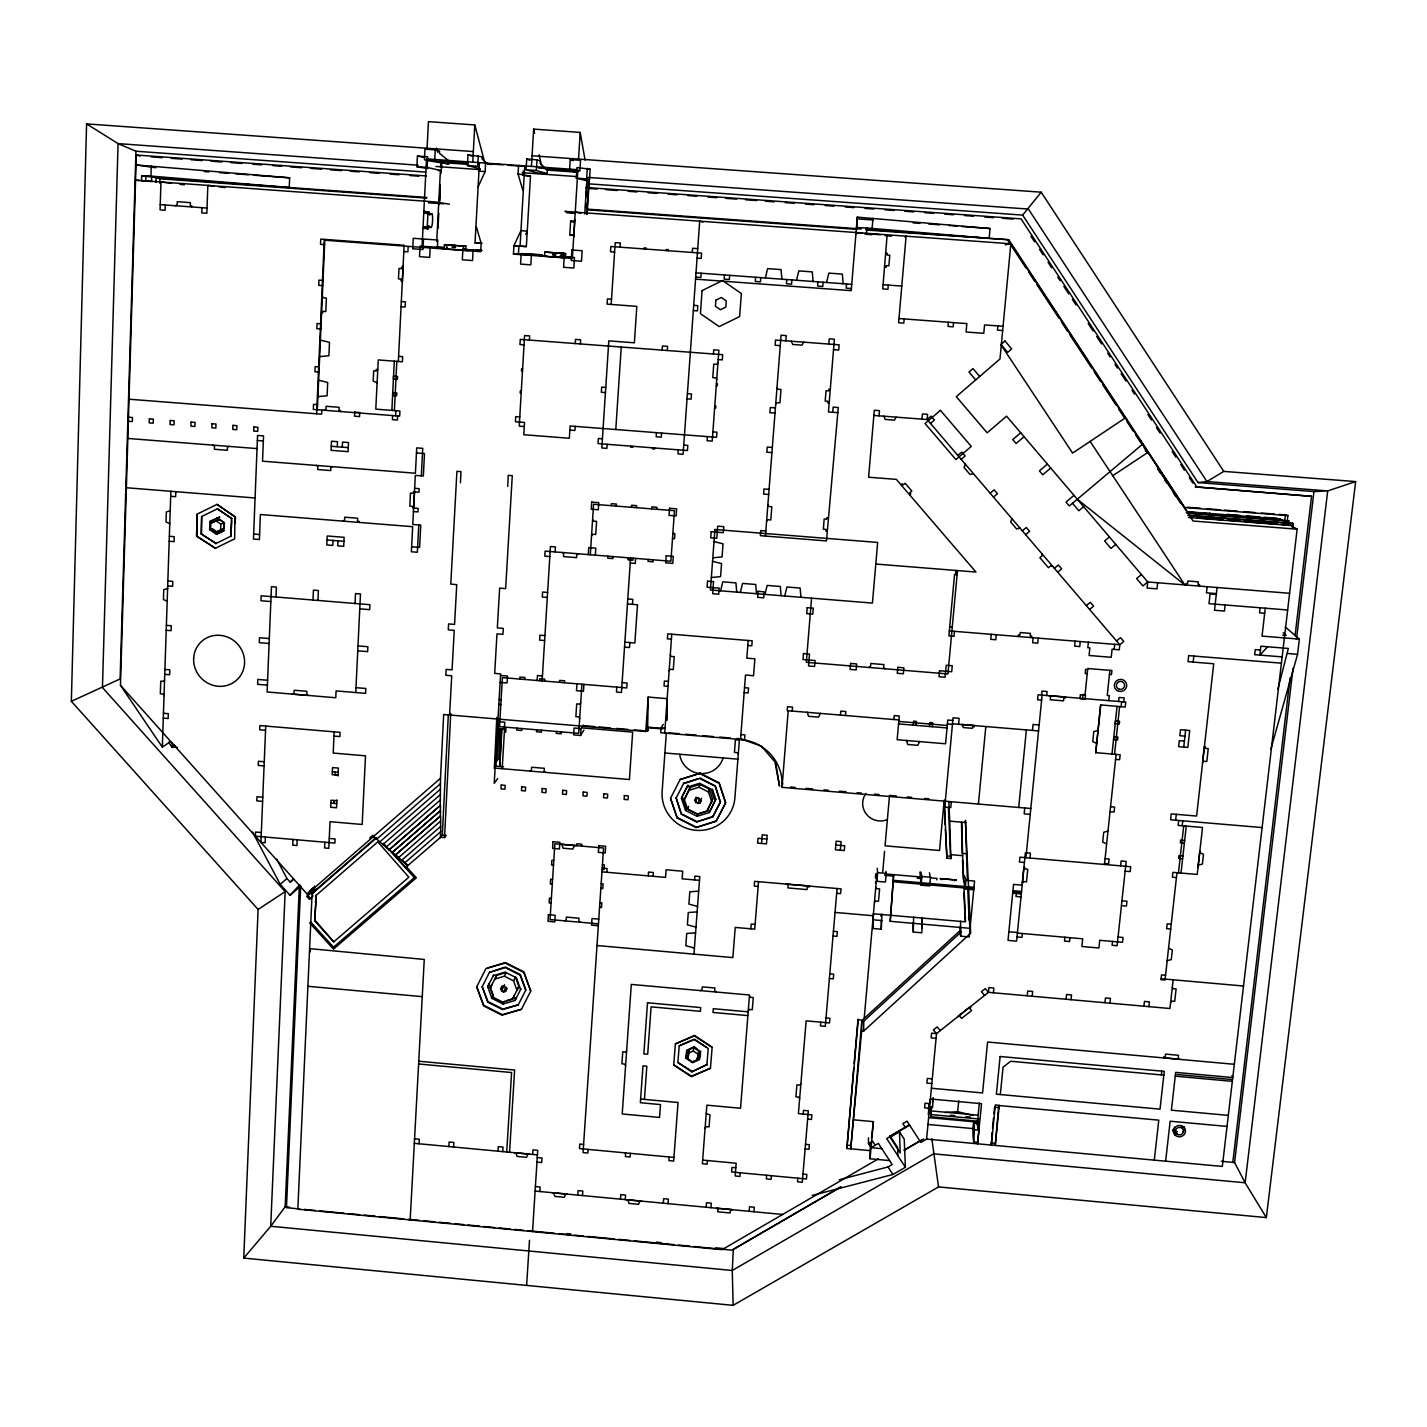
<?xml version="1.0" encoding="UTF-8"?>
<svg xmlns="http://www.w3.org/2000/svg" width="1427" height="1427" viewBox="0 0 1427 1427"><rect width="100%" height="100%" fill="white"/><g stroke="black" fill="none" stroke-linecap="round" stroke-linejoin="round"><path stroke-width="1.5" d="M881.797 1148.628L871.076 1147.647L868.472 1143.651L868.472 1137.854M863.727 1021.161L861.783 1020.983L861.694 1030.918L863.674 1031.097L863.727 1021.161L961.209 931.938M666.605 720.51L667.158 698.659L648.197 697.072L647.608 731.052L634.373 729.928M666.766 720.136L667.122 700.8M861.783 1020.983L850.742 1148.842L861.694 1030.918M889.574 1160.579L870.078 1158.778L870.06 1150.626L846.889 1148.467L853.756 1067.753M588.709 183.833L1022.642 215.102L1198.02 482.576L1206.939 481.559L1223.777 471.392L1355.65 481.577L1266.338 1217.588L938.52 1186.925L733.139 1305.348L243.749 1258.097L258.091 909.445L71.35 701.317L86.583 123.899L473.336 151.565M86.583 123.899L118.066 143.61L135.957 151.226L120.118 678.949L71.35 701.317M170.455 741.63L162.321 747.142L120.457 685.281L136.314 155.026L426.53 175.967M155.828 167.762L136.082 164.943L289.645 177.822L289.253 187.49L145.893 175.664L145.732 180.89L151.547 181.604L151.708 176.413L141.683 175.682L141.523 180.872L145.536 181.158M150.941 176.02L151.262 166.049M156.025 182.264L156.149 177.822L426.923 197.479M159.788 183.227L159.931 178.767L156.149 177.822M165.282 205.006L165.122 210.233L160.074 209.858L160.966 181.996L171.561 183.298M162.321 747.142L170.848 491.28M175.806 491.691L175.628 496.703L170.687 496.311M173.113 746.874L172.185 747.516L172.328 743.092M177.305 747.32L173.505 746.999L174.005 744.537M201.956 207.682L201.778 212.908L206.844 213.283L207.825 185.403L214.264 186.224M196.498 536.035L215.423 548.307L196.498 536.035L197.265 514.059L217.029 504.373L235.473 516.895L235.223 523.477M197.015 535.838L197.265 514.059M201.046 533.841L216.101 543.491L201.046 533.841L201.671 516.503L217.386 508.815L231.941 518.679L217.386 508.815M201.582 533.644L201.671 516.503M224.324 530.63L216.44 534.287L209.626 529.667L209.93 521.551L219.615 517.056L209.93 521.551M210.821 523.263L210.607 529.096L215.495 532.396L219.098 530.951L224.164 528.454L224.378 522.657L219.526 519.357L210.821 523.263L219.526 519.357M695.734 802.563L695.003 800.386L696.055 798.335L698.267 797.657L701.103 800.904L700.051 802.937L695.734 802.563L696.965 797.408M215.495 532.396L220.596 529.899L220.81 524.066L215.923 520.748M231.424 518.875L230.782 536.249L231.852 520.855M217.029 504.373L234.973 517.091L234.634 538.853L214.906 548.521M265.725 726.058L260.927 842.394L265.137 842.768L265.368 837.043M275.982 597.003L276.392 587.086L271.451 586.693L267.117 691.988L335.773 697.749L336.094 690.9L365.597 693.361L365.829 688.474L356.001 687.653M292.499 694.021L294.016 693.165L294.14 690.24L306.894 691.31L306.769 694.236L308.196 695.341L292.392 694.111M448.31 715.177L442.316 835.045L440.354 837.667L440.675 831.709L404.626 862.96L395.636 854.702L440.622 815.816L440.675 831.709M450.736 713.482L444.546 837.578L440.675 837.239L405.357 867.705L407.123 865.404L402.771 860.552M460.475 482.718L460.957 471.623L456.925 471.302L450.771 584.142L456.747 584.642L454.571 624.42L448.613 623.92L448.274 629.86L454.232 630.359L452.074 669.869L446.134 669.37L445.813 675.274L451.735 675.774L449.576 714.998M418.2 165.193L118.066 143.61L102.459 687.546L285.168 891.643L270.72 1226.257L243.749 1258.097M292.999 839.433L292.749 845.176L296.941 845.533L297.191 839.807M316.633 413.776L324.268 240.164L480.703 251.687L481.167 243.304L476.44 227.107M317.329 409.727L324.821 239.415M316.437 465.398L317.882 466.522L317.739 469.554L330.725 470.571L330.868 467.539L332.295 466.683M1266.338 1217.588L1245.129 1182.769L933.579 1153.854L732.265 1270.476L270.72 1226.257L285.168 1206.76L299.331 886.435M313.012 600.036L313.441 590.118L318.399 590.51L317.953 600.428M300.705 885.739L286.452 1207.706L299.741 1208.972M321.824 410.084L321.646 414.169L129.054 399.221M316.277 889.021L312.085 893.73L297.833 1209.204L722.08 1249.66L878.318 1158.849M310.265 951.863L310.016 948.652L424.265 959.443L410.173 1219.924M314.457 886.006L314.208 891.34L376.139 837.613M315.206 901.918L316.009 900.705M314.707 920.879L316.277 895.121L314.707 920.879L333.757 941.874L408.853 877.195L377.745 841.805M333.008 540.441L332.776 545.435L326.819 544.953L327.229 535.963L344.121 537.319L343.711 546.327L337.735 545.845L337.967 540.833M337.271 446.74L337.503 441.674L331.492 441.211L331.082 450.326L348.099 451.663L348.509 442.531L342.516 442.067L342.284 447.133M324.857 842.215L324.589 847.959L328.799 848.316L330.029 821.684L362.173 824.467L365.508 755.811L333.204 753.064L334.203 731.855M343.033 521.069L344.567 520.195L344.71 517.18L357.66 518.215L357.517 521.23L359.015 521.337L358.855 522.389M333.811 803.365L333.954 800.476M335.149 774.915L335.274 772.025M355.055 603.478L355.519 593.543L360.478 593.953L355.751 692.541M496.792 717.46L494.366 768.422L495.847 766.121L498.077 719.226M507.709 486.446L508.244 475.334L512.275 475.655L505.64 588.602L499.646 588.12L497.327 627.916L503.303 628.415L502.964 634.355L496.988 633.873L494.687 673.401L500.627 673.901L494.224 783.298L497.702 778.518M500.199 728.501L498.772 758.522L496.864 761.037L498.79 728.234M501.501 729.358L499.735 766.442L501.965 728.68M317.543 404.644L313.53 404.323L313.316 409.424L399.667 416.113L399.917 411.012L375.783 409.139L378.262 359.925L402.378 361.798L402.646 356.643L398.597 356.34M392.621 415.578L392.425 419.663L397.455 420.037L397.651 415.97M394.387 410.584L396.831 361.37M395.636 415.81L395.903 410.708M398.347 361.495L404.126 245.266L320.754 239.112L320.522 244.338L324.589 244.641M403.217 265.636L402.289 282.314M408.158 246.603L407.89 251.83L403.823 251.544M427.761 168.6L416.88 166.674L417.415 156.078L427.672 156.809L427.119 167.405L441.407 170.705L438.428 170.491M422.017 247.37L426.53 158.861L577.881 169.724L572.37 258.448L513.435 254.113L513.916 245.712L520.98 230.568L527.241 231.263A18.426 2.355 -64.7 0 1 525.76 234.331M427.083 148.247L428.439 121.652L474.781 124.934L485.019 163.499M423.462 239.058L422.927 249.529L412.724 248.78L413.259 238.309L437.786 240.021L437.375 248.137M429.741 215.085A8.455 1.445 -87.2 0 0 429.028 212.106L423.837 211.481L424.961 211.571L424.871 213.158L427.939 213.372L427.244 227.036L424.176 226.822L423.07 228.32L428.171 228.766A8.455 1.445 -87.2 0 0 429.188 225.983M414.543 491.851L413.634 508.048M430.223 246.925L429.688 257.377L419.484 256.628L420.02 246.157L444.332 247.638L436.43 247.049M434.682 160.502L435.235 149.906L424.961 149.157L424.425 159.77L434.682 160.502L448.738 164.034L428.528 160.787M418.771 524.975L417.362 552.249L411.368 551.767L412.671 526.688L260.392 514.523L259.393 539.531L253.453 539.049L257.556 435.431L263.549 435.895L262.532 461.189L415.418 473.229L416.72 447.864L422.749 448.346L421.322 475.851M436.716 241.484L440.39 171.222M440.622 166.816L440.854 162.428M438 228.445L438.803 213.158M439.248 204.436L440.283 184.779M440.854 173.862L441.068 169.51M439.694 201.296L440.265 190.362M441.514 168.654L441.835 162.5M444.225 248.815L444.439 244.695L454.981 245.426L444.439 244.695M447.222 247.941L446.58 248.922L446.794 244.82M455.481 245.498L465.951 246.229L455.481 245.498L455.356 247.567L452.359 247.335L452.466 245.283M454.785 245.408L454.66 247.46L452.359 247.335M462.883 249.333L462.312 259.785L472.533 260.552L473.104 250.082L462.883 249.333L481.595 250.492M480.417 168.885L467.414 165.514L467.985 154.901L482.165 156.774L482.041 158.986L487.713 163.998M463.507 246.104L463.276 250.224L467.271 250.439L464.114 250.189M465.755 246.229L465.737 250.331M419.039 1143.776L419.288 1139.245L414.561 1138.8M472.765 162.179L474.781 124.934M120.457 685.281L307.18 894.105L440.497 778.268L440.247 805.577L389.018 849.921L373.642 836.311M392.514 852.097L395.279 855.148L440.283 816.244L440.604 810.482L392.14 852.543L440.265 810.911L440.586 805.149L389.018 849.921M478.277 155.65L477.688 166.263L467.414 165.514M481.167 243.304L475.03 242.858L479.436 162.66M478.116 186.848L485.144 171.579L485.608 163.106L491.031 164.604M448.863 1146.577L449.113 1142.028L453.84 1142.474L453.59 1147.005M522.781 190.29L518.072 173.951L518.572 165.461L521.854 166.442M513.435 254.113L518.429 254.309L518.911 246.033L513.916 245.712L526.349 246.586L530.487 176.11L518.072 173.951M523.031 175.307L523.263 171.115M524.744 165.907L520.07 246.157L526.349 246.586M521.176 253.614L520.57 264.102L530.808 264.851L531.415 254.381L542.296 254.844L521.176 253.614L531.415 254.381M526.081 169.742L526.688 159.111L537.016 159.842L540.316 160.948L540.191 163.142L547.344 170.598L547.165 173.684L537.194 172.952L526.081 169.742L536.374 170.473L547.165 173.684M531.45 166.388L533.644 129.108L580.2 132.408L585.088 160.145M536.374 170.473L537.016 159.842M502.197 768.707L504.623 727.699M505.657 732.372L505.907 728.073M529.417 340.09L529.667 335.934L524.583 335.559L519.232 426.156L524.298 426.548M544.561 256.2L544.793 252.08L554.728 252.775L544.793 252.08M516.824 728.127L516.717 730.089L521.658 730.499L521.783 728.555M519.785 679.056L519.892 677.076L524.868 677.486L524.744 679.466M498.023 1151.179L498.291 1146.63L503.035 1147.076L502.75 1151.625M565.395 257.681L565.645 253.578L555.888 252.9L555.763 254.969L552.731 254.737L552.855 252.668M554.55 255.843L554.621 252.775M561.132 255.183L561.257 253.15L562.934 253.239L562.809 255.255M506.728 1151.981L511.597 1072.533L418.61 1063.989M537.158 680.501L537.462 675.56L542.438 675.988M563.701 257.627L563.95 253.489L555.888 252.9M564.236 256.789L563.594 267.277L573.832 268.044L574.492 257.556L564.236 256.789L572.084 257.11M538.621 168.065L579.879 170.937L580.557 160.288L570.211 159.556L569.551 170.188L577.329 172.756M509.564 1152.249L514.63 1070.036L418.771 1061.224M536.623 729.803L536.498 731.748L541.457 732.176L541.564 730.214M539.638 680.697L539.763 678.735L544.739 679.145L544.615 681.125M542.135 680.911L550.447 546.505L555.46 546.916L555.157 551.946M569.783 234.741L570.622 221.042L573.708 221.256L574.831 219.758L573.797 236.614L572.869 234.956L569.783 234.741L572.495 235.045M515.861 1152.677L517.056 1156.441L526.545 1157.315L528.186 1153.819M586.747 214.104L588.816 181.3L576.33 178.143L576.99 167.512L590.118 169.26L589.458 179.784L587.318 179.641L589.208 181.425L587.139 214.193M578.541 159.075L580.2 132.408M575.277 343.55L575.545 339.394L580.646 339.787L580.379 343.943M589.458 179.784L586.658 178.892L587.318 168.261M584.749 213.961L586.818 181.158L586.229 196.783M585.552 207.575L585.819 203.258M575.188 426.37L574.92 430.472L569.855 430.08M556.423 731.462L556.298 733.424L561.257 733.835L561.382 731.89M559.527 682.356L559.652 680.376L564.628 680.804L564.503 682.766M532.681 1154.425L532.967 1149.877L537.711 1150.323L532.539 1231.59M526.617 1285.406L529.488 1240.331M561.863 844.285L563.076 848.209L572.816 849.065L574.51 845.373M539.852 1191.527L540.137 1187.014L535.41 1186.568M576.936 683.801L576.49 690.704L583.465 691.274L583.911 684.389M588.299 554.604L588.762 547.558L595.808 548.129L595.344 555.157M581.913 684.211L578.738 733.353L499.521 726.664L502.411 677.611L626.756 687.939L627.095 683.016L622.118 682.588M590.314 554.764L593.578 504.284L674.472 510.688L670.904 561.221L545.114 551.125L544.811 556.155L549.823 556.566M581.039 728.608L574.082 728.038L573.654 734.887L580.593 735.476L581.039 728.608L583.268 725.059M611.184 304.433L615.215 242.59L620.353 242.965L620.085 247.174M553.605 1192.651L554.8 1196.397L564.271 1197.289L565.93 1193.81M576.758 845.676L576.883 843.785L581.752 844.195L581.627 846.104M607.153 444.279L606.885 448.381L601.819 447.971L608.812 340.875L634.373 342.801L636.817 306.359L607.081 304.129L607.42 298.921L611.523 299.224M580.183 922.092L578.791 921.021L578.987 918.203L566.394 917.097L566.216 919.916L564.646 920.861M615.786 429.527L621.244 347.029M607.92 556.173L607.777 558.189L612.807 558.581L612.95 556.584M611.255 505.693L611.398 503.66L616.446 504.07L616.303 506.086M577.774 1195.112L578.078 1190.6L582.822 1191.046L582.501 1195.558M630.788 446.116L630.716 447.15L632.75 447.311L632.821 446.276M644.059 248.94L644.13 247.888L646.199 248.03L646.128 249.083M616.785 687.118L616.464 692.041L621.441 692.47L630.573 557.993M588.067 1149.395L587.817 1153.034L583.054 1152.588L603.567 848.013L554.853 843.785L550.037 919.559L598.448 923.84M606.814 872.272L607.081 868.472L602.212 868.044M628.058 557.796L627.916 559.794L632.946 560.205L633.089 558.189M631.465 507.298L631.608 505.265L636.656 505.657L636.531 507.691M629.86 642.56L629.521 647.519L624.527 647.109M632.464 604.352L632.803 599.358L627.791 598.948M635.604 558.403L635.265 563.433L630.235 563.023M652.585 447.81L652.514 448.845L654.547 449.006L654.618 447.971M666.177 250.563L666.248 249.511L668.318 249.654L668.246 250.706M656.456 432.666L656.17 436.769L661.272 437.161L661.557 433.059M662.164 350.114L662.449 345.958L667.586 346.351L667.283 350.507M648.197 559.402L648.072 561.417L653.102 561.828L653.245 559.812M651.693 508.886L651.836 506.87L656.902 507.263L656.759 509.296M440.497 778.268L443.672 714.499L645.789 731.498L648.197 697.072M620.495 1199.144L620.816 1194.631L625.561 1195.077L625.24 1199.59M625.615 1152.909L625.365 1156.548L630.128 1156.994L630.395 1153.337M678.289 449.826L677.986 453.911L683.087 454.303L699.694 221.167L703.012 222.113M692.273 252.472L692.559 248.262L697.732 248.637M648.233 875.875L648.5 872.075L653.388 872.503L653.102 876.303M663.27 724.345L661.076 727.841L660.719 732.747L744.537 739.792L744.912 734.887L740.916 734.548M627.809 1199.661L628.986 1203.407L638.493 1204.317L640.17 1200.821M664.697 733.086L671.76 634.212M666.302 733.139L662.128 791.646A36.567 35.711 18.3 0 0 695.877 830.3A36.567 35.711 18.3 0 0 734.905 797.854L739.489 738.669L738.49 738.597L738.383 740.042L735.422 739.792L734.441 752.439L737.42 752.689L738.294 754.223M701.174 273.235L700.871 277.427L695.716 277.052M644.451 1099.396L646.823 1066.237L642.988 1065.88L640.348 1102.714L660.487 1104.587L659.542 1117.43L622.208 1113.97L631.305 984.416L749.514 995.011L740.542 1108.262L706.864 1105.158L702.369 1163.736L707.15 1164.182L707.435 1160.543M707.4 436.608L707.114 440.729L712.216 441.121L718.869 350.221L713.732 349.847L713.429 354.003M724.488 274.947L724.185 279.157L729.34 279.531L729.661 275.34M663.305 1203.193L663.644 1198.662L668.407 1199.108L668.068 1203.639M673.722 1064.899L675.381 1043.94L694.521 1035.396L712.127 1047.275L710.45 1068.252L691.31 1076.725L673.722 1064.899L691.453 1076.119L710.45 1068.252M669.174 1156.976L668.888 1160.615L673.669 1161.061L678.039 1102.5L640.616 1099.04M691.774 1071.855L707.007 1064.542L691.774 1071.855L677.879 1062.509L679.216 1045.83L692.434 1039.944M694.61 879.924L694.878 876.124L699.783 876.553L693.968 954.146M686.048 1058.335L686.601 1050.807L693.683 1047.65L700.193 1052.038L699.622 1059.565L692.541 1062.723L686.048 1058.335L687.154 1049.701M698.695 1051.753L697.518 1059.53L692.434 1061.795L687.778 1058.656L689.134 1049.077L694.182 1046.829L697.286 1048.916M688.866 1052.662L689.134 1049.077M755.596 277.248L755.275 281.458L760.448 281.832L760.769 277.623M697.518 1059.53L698.838 1049.951M700.693 1050.95L700.265 1056.569L696.733 1058.138M740.345 592.348L742.557 583.429L755.704 584.481L756.488 593.721M765.336 277.962L767.601 268.615L781.068 269.596L781.889 279.193M706.882 1065.148L708.238 1048.47L694.2 1039.677L679.216 1045.83M716.051 991.872L714.677 990.802L714.891 988.001L702.28 986.878L702.066 989.678L700.514 990.623M748.176 640.473L746.803 658.15L754.865 658.81L753.545 675.702L745.5 675.042L740.542 739.471A45.022 44.023 14.9 0 1 782.032 787.347L1030.811 808.503M706.187 1207.242L706.543 1202.711L711.306 1203.157L710.967 1207.688M765.443 536.07L781.068 335.22L786.223 335.595L785.813 340.821M786.741 279.549L786.402 283.759L791.575 284.134L791.914 279.924M716.604 1208.045L717.959 1209.079L717.745 1211.808L730.16 1212.968L730.374 1210.257L731.801 1210.399L731.873 1209.49L716.568 1208.223M764.961 594.328L767.173 585.409L780.337 586.479L781.122 595.701M791.379 341.214L792.681 344.46L801.974 345.156L803.758 342.159M796.498 280.263L798.799 270.898L812.284 271.897L813.087 281.494M750.834 928.799L751.208 924.072L755.115 924.411M758.522 881.672L754.74 929.138L735.226 927.425L732.872 957.606L597.003 945.53M761.554 843.446L762.232 834.813L767.155 835.241L766.46 843.874L757.612 843.107L757.987 838.309L766.852 839.076M784.725 595.933L786.973 587.014L800.137 588.067L800.922 597.235M740.238 1172.798L739.953 1176.437L735.155 1175.991L736.171 1163.237L702.637 1160.097M817.921 281.85L817.582 286.06L822.773 286.452L823.111 282.243M788.203 710.717L782.032 787.347L782.674 783.477M749.157 1211.309L749.532 1206.778L754.312 1207.224L753.938 1211.755M826.536 282.492L828.855 273.11L842.358 274.109L843.143 283.705M792.217 711.056L792.538 707.114L787.508 706.686L787.205 710.646L898.903 719.957M828.802 344.05L829.23 338.823L834.385 339.216L828.445 411.957L837.845 412.671M785.992 883.919L788.132 885.061L787.9 887.915L807.04 889.592L807.272 886.72L809.484 886.916L809.555 885.971L785.974 884.062M811.553 598.163L806.309 662.306L947.938 673.954L957.481 570.586M766.602 1175.259L766.317 1178.898L771.097 1179.362L771.401 1175.705M807.29 712.234L808.485 716.3L818.527 717.139L820.364 713.322M832.69 412.278L833.118 407.105L838.273 407.516L826.465 540.922L760.359 535.66L760.752 530.594L765.835 531.005M846.55 283.973L846.211 288.183L851.402 288.557M866.457 233.279L866.902 227.999L989.143 238.309L990.053 228.534L857.306 217.136L851.223 290.662L695.555 279.157M857.306 217.136L856.878 228.641L856.575 227.589L866.902 227.999M799.637 1098.736L798.799 1097.113L795.891 1096.846L796.89 1084.841L799.798 1085.109L800.886 1083.806M872.129 228.374L872.967 218.277M797.8 1178.185L797.497 1181.824L802.295 1182.269L808.342 1110.795L803.526 1110.349L803.205 1114.041M840.467 715.088L840.806 711.128L845.836 711.538L845.497 715.498M820.757 1022.16L820.436 1025.888L825.305 1026.334L837.078 888.522M888.29 285.097L887.933 289.306L882.742 288.914L887.112 235.223M840.342 850.242L841.074 841.609L836.151 841.181L835.401 849.814L844.285 850.581L844.695 845.783L835.812 845.016M879.014 415.846L879.46 410.655L874.305 410.262L868.597 477.224L896.334 479.383L975.961 572.049L875.803 564.04M883.848 416.202L885.132 419.431L894.408 420.144L896.227 417.166M868.918 667.444L870.524 666.498L870.791 663.501L883.937 664.59L883.67 667.568L885.115 668.781M904.165 318.935L903.808 323.126L898.618 322.734L906.091 236.168L905.039 237.096M854.149 1063.329L858.037 1019.11M846.889 1148.467L858.198 1019.788L862.283 1020.144L960.763 929.976M875.411 878.033L875.786 873.752M864.191 1018.396L877.016 873.217M881.886 914.297L881.262 929.227L872.718 928.46L873.431 913.565M885.971 871.326A1067.128 28.843 -84.7 0 0 886.221 873.378L885.453 882.064L876.892 881.333L877.659 872.628A1066.861 25.187 -84.7 0 1 877.284 868.276M893.873 719.529L894.212 715.569L899.26 715.997L897.155 739.721L945.566 743.77L947.76 720.029L952.808 720.457M921.967 419.128L922.413 413.955L927.586 414.347L927.122 419.52L1119.803 644.772L1119.267 649.802L1112.097 649.214L1111.241 657.294L1089.086 655.492L1089.871 647.912L1087.82 647.751L1088.391 642.204M882.76 871.665L884.562 851.366M889.52 795.428L885.061 845.819L939.519 850.51L944.175 800.565M880.994 916.348L881.155 914.457M890.216 921.307L893.659 874.662L890.216 921.307L970.039 928.317L968.844 913.583M906.555 740.417L907.715 744.484L917.793 745.322L919.666 741.505M870.078 1158.778L873.413 1121.64L853.845 1119.838M948.366 322.217L947.974 326.426L953.182 326.819L953.557 322.609M913.28 725.13L913.637 721.17L916.491 721.42L916.134 725.38M929.423 726.486L929.798 722.526L932.652 722.758L932.277 726.718M922.11 917.829L921.842 932.794L913.28 932.045L913.637 917.079M929.423 872.807A1068.591 47.68 -84.3 0 0 930.44 877.213L929.637 885.917L921.057 885.168L921.842 876.463A1068.306 44.023 -84.4 0 1 920.932 872.058M955.573 574.51L955.947 570.461M954.449 631.323L953.985 636.335L948.884 635.925L954.556 574.421L957.107 574.635M936.79 879.853L936.933 878.408L930.404 877.837M951.327 801.742L950.774 807.611L944.745 807.111L953.058 717.817L959.14 718.316L958.569 724.256M954.609 880.798L956.179 879.96L940.339 878.586L941.749 879.674M997.848 325.909L997.455 330.119L1002.664 330.511M928.906 1105.229L928.513 1109.35L929.476 1109.439M928.281 1114.523L929.12 1105.764M905.467 1127.615L902.863 1123.62L907.055 1121.176L920.843 1142.438L926.605 1139.085L936.522 1033.612L988.447 992.336L1169.944 1008.514L1173.155 979.796M931.171 1106.888L930.565 1113.417L930.993 1110.902L977.406 1115.165M979.065 1128.9L978.066 1121.23L930.796 1116.717L931.403 1106.514M932.473 1102.233L932.866 1098.041M933.365 1098.059L932.455 1107.851L929.566 1107.584M964.509 875.839A1069.786 62.859 -84 0 0 965.972 880.298L974.57 881.03L969.218 936.95L960.656 936.201L960.567 921.2M973.749 889.752L965.151 889.003L965.972 880.298M991.212 634.302L990.73 639.332L995.832 639.742L996.314 634.73M978.405 804.043L985.825 726.539M945.156 1112.489L957.678 1111.687L958.73 1100.859M1018.289 636.442L1018.45 634.926L1019.966 635.051L1020.216 632.536L1030.437 633.374L1030.187 635.889L1031.721 636.014L1031.578 637.512M973.785 1141.868C975.854 1105.265 971.127 1128.186 973.785 1141.868L976.728 1142.135L977.602 1143.794L981.526 1103.677L930.386 1098.986M977.424 1122.746L979.368 1102.893M974.962 1129.756L977.923 1130.041L979.029 1128.721L977.566 1143.633M993.406 992.782L993.87 988.001L988.911 987.573L988.447 992.336L985.254 988.643L981.419 991.711L984.594 995.386M1018.717 807.468L1026.37 729.91M1038.25 638.137L1037.75 643.167L1032.649 642.739L1033.094 637.637M998.722 1105.657L995.261 1145.435L999.257 1105.301L995.315 1104.944L991.337 1145.06L992.104 1132.556M992.514 1128.365L993.549 1117.876M993.959 1113.684L994.583 1107.388M1024.764 807.985L1024.176 813.872L1030.24 814.389M1032.452 730.428L1033.041 724.47L1039.141 724.97M1000.327 1094.563L1003.056 1067.235L1010.619 1061.26L1163.826 1075.137M1022.338 882.956L1023.89 867.438L1024.889 867.527L1024.747 868.972L1027.761 869.239L1026.512 881.85L1023.498 881.583L1022.374 883.081M1041.603 695.11L1041.995 691.114L1047.097 691.524L1046.687 695.52M1025.924 857.698L1042.12 695.145M1022.392 933.508L1022.017 937.361L1017.023 936.915M1029.937 858.037L1030.419 853.168L1025.389 852.74L1016.595 941.124L1008.015 940.375L1013.545 884.419L1022.178 885.168M1049.166 695.645L1050.593 696.768L1050.29 699.765L1063.525 700.853L1063.828 697.857L1065.363 697.981L1065.452 696.982L1049.202 695.734M1027.208 995.778L1027.69 991.016L1032.666 991.462L1032.185 996.224M1075.137 641.133L1074.638 646.163L1079.757 646.574L1080.257 641.544M1082.611 698.481L1083.022 694.485L1085.073 694.664L1087.749 668.532L1111.918 670.512L1111.49 674.596L1109.457 674.436M1064.917 937.236L1064.506 941.089L1069.519 941.535L1069.911 937.682M1066.058 999.257L1066.54 994.476L1071.534 994.922L1071.035 999.703M1100.663 704.92L1095.74 752.725L1100.663 704.92L1125.207 707.043L1125.742 702.048L1038.035 694.806L1037.554 699.801L1041.621 700.122M1109.885 670.351L1107.245 695.484L1109.296 695.645L1108.779 700.639M1114.148 649.374L1114.665 644.344M1112.008 754.08L1117.038 706.365M1118.59 701.46L1119.018 697.464L1124.119 697.874L1123.691 701.87M1114.558 754.294L1119.589 706.579M1104.462 864.459L1116.092 754.419M1121.123 706.704L1121.658 701.709M1104.962 1002.717L1105.461 997.955L1110.456 998.383L1109.956 1003.163M1112.525 941.428L1112.097 945.28L1117.127 945.709L1126.171 861.409L1121.123 860.98L1120.605 865.85M1157.654 582.751L1156.994 588.852L1147.094 588.067L1147.736 581.966L1006.588 416.185L987.145 432.827L956.286 396.635L999.988 358.998L1010.833 243.785L564.949 211.374L575.384 213.354M1185.891 584.945L1186.069 583.429L1187.621 583.554L1187.888 581.003L1198.234 581.824L1197.949 584.374L1199.501 584.499L1199.34 586.033M1143.919 1006.196L1144.454 1001.415L1149.448 1001.861L1148.931 1006.641M1175.634 820.222L1176.294 814.318M1183.732 747.088L1185.605 730.178M1193.15 662.092L1193.828 656.045M1212.165 515.129L1209.579 512.989M1178.684 820.471L1178.131 825.395L1202.515 827.464L1197.217 874.448L1172.923 872.361L1172.388 877.23L1176.437 877.569M1207.135 586.711L1206.457 592.811L1216.393 593.614M1176.972 872.7L1165.021 980.046L1161.007 979.689L1161.542 974.891L1165.556 975.247M1182.198 825.734L1182.751 820.828M1178.488 872.842L1183.714 825.858M1181.021 873.056L1186.265 826.072M1161.382 1074.923L1161.81 1071.142M1163.647 1057.924L1163.701 1056.818L1165.199 1056.961L1165.52 1054.107L1178.488 1055.284L1178.167 1058.12L1179.612 1059.351M1217.07 587.496L1214.52 610.257L1224.437 611.059L1225.133 604.977M1154.3 1160.133L1158.778 1120.159L999.239 1105.55M1202.533 762.66L1204.317 746.767L1205.351 746.856L1205.173 748.337L1208.241 748.604L1206.796 761.519L1203.728 761.251L1202.604 762.749M1198.074 866.795L1199.839 851.152M1165.645 1161.186L1170.158 1121.212L1227.024 1126.42M870.06 1150.626L870.809 1144.151M871.522 1137.925L873.413 1121.64M1260.095 607.777L1259.506 612.861L1264.679 613.271M1265.267 608.187L1262.039 636.103L1299.373 639.118L1297.571 654.297L1270.833 749.211M1284.603 521.515L1285.388 514.897L1278.842 514.38M1287.118 522.193L1287.885 515.611L1285.388 514.897M1288.331 525.279L1288.849 520.926L1186.265 512.899M1292.309 527.705L1292.808 523.299L1189.708 515.539L1139.192 438.678M1292.898 528.061L1292.808 523.299M1287.154 523.138L1297.143 529.185L1222.333 1166.43L926.605 1139.085M1277.807 689.366L1288.349 648.447L1260.879 646.217L1259.845 655.1L1267.675 646.77M1232.785 1162.541L1290.079 677.825M1295.056 635.764L1311.538 496.328L1195.362 486.875L1311.538 496.328M1355.65 481.577L1327.699 490.924L1245.129 1182.769L1234.569 1162.506L1293.058 668.139M1296.465 639.457L1313.964 491.584L1327.699 490.924L1206.939 481.559L1028.421 209.073L588.227 177.412M875.465 883.17L875.714 881.708M976.371 1123.887L977.103 1121.14L977.923 1130.041M748.265 1010.922L749.371 1009.46L752.279 1009.727L753.242 997.562L750.334 997.312L749.443 995.957M705.099 1128.097L706.187 1126.652L709.076 1126.92L709.986 1115.004L706.222 1113.435M712.127 1047.275L694.378 1035.984L675.381 1043.94M688.171 1053.251L693.254 1050.986L694.182 1046.829M687.778 1058.656L688.742 1054.446M677.879 1062.509L691.899 1071.249M641.561 1201.142L626.346 1199.697M694.432 948.045L685.816 945.726L686.726 933.472L695.591 932.83M695.984 927.122L687.368 924.821L688.278 912.531L697.161 911.871M976.603 1123.388L974.052 1122.336M977.62 1122.193L978.066 1121.23M697.535 906.43L688.902 904.112L689.812 891.786L698.713 891.126M716.086 821.346L725.701 802.58L719.083 782.817L700.193 773.238L680.126 779.499L670.529 798.282L677.201 818.01L696.055 827.553L716.086 821.346L725.594 802.991L719.083 782.817M681.375 814.228L676.148 797.925L681.375 814.228L696.572 821.934L712.715 816.922L720.385 802.135L715.159 785.778L699.926 778.054M712.715 816.922L720.492 801.706M685.531 810.465L686.244 808.36L682.177 796.32L681.464 798.371L685.531 810.465L697.09 816.315L709.362 812.498L715.783 799.191L712.412 789.131M711.752 801.813L712.59 798.924L709.308 789.149L699.961 784.404L690.044 787.49L684.354 799.477L687.671 809.287L697.054 814.032L707.025 810.946L711.752 801.813L708.452 791.985L709.308 789.149M709.362 812.498L715.783 799.191M707.025 810.946L712.59 798.924M720.385 802.135L715.159 785.778M625.597 1065.684L624.776 1064.06L621.904 1063.811L622.743 1051.788L625.615 1052.056L626.631 1050.914M696.055 827.553L716.193 820.917M696.572 821.934L712.84 816.494M697.09 816.315L697.749 814.193L709.986 810.393M700.051 802.937L701.549 798.21M697.821 803.633L699.587 798.728M684.354 799.477L689.063 790.326L699.052 787.222L699.961 784.404M695.003 800.386L696.019 797.229M567.286 1194.131L552.124 1192.687M680.126 779.499L700.193 773.238M687.671 809.287L688.652 806.362M689.063 790.326L690.044 787.49M677.201 818.01L670.529 798.282M681.464 798.371L687.957 785.1L683.141 794.447M697.91 778.696L683.622 783.512L699.801 778.464L715.034 786.188M529.542 1154.122L514.362 1152.695M766.602 521.212L767.762 519.713L770.812 519.963L771.829 506.746L768.778 506.496L767.869 504.944M736.742 592.116L735.94 582.894L722.811 581.841L720.581 590.814M530.737 991.052L523.727 972.447L505.158 963.082L485.965 968.505L476.707 986.771L483.503 1005.874L502.001 1015.186L521.461 1009.299L530.737 991.052L523.994 971.912L505.426 962.547L487.909 967.898M521.461 1009.299L502.286 1014.633L483.789 1005.304L476.707 986.771M518.269 1004.858L502.875 1009.05L487.945 1001.54L482.201 986.681L487.659 1002.093L502.589 1009.602L518.269 1004.858L525.796 990.035L520.356 974.605L505.408 967.06L489.425 972.393L505.122 967.595L520.088 975.14L525.796 990.035M647.608 731.052L648.464 729.251M645.789 731.498L647.876 727.164L663.377 728.466M493.688 974.873L487.677 986.61L491.833 998.311L503.178 1004.037L515.093 1000.416L516.431 997.634L506.531 1000.648M496.667 975.39L494.67 979.172L504.355 976.211L506.3 972.447L496.667 975.39L490.21 987.983L493.581 997.491L502.803 1002.146L512.471 999.203L514.362 995.315M513.595 980.866L515.486 977.085L518.822 986.556L516.949 990.392L513.595 980.866L504.355 976.211M503.178 1004.037L504.552 1001.237M669.156 670.779L670.298 669.299L673.294 669.548L674.222 656.652L671.225 656.42L670.315 654.832M505.568 991.426L505.8 987.341L503.749 986.307L500.592 988.929L503.41 992.086L505.568 991.426L507.138 988.269M482.201 986.681L489.711 971.858M503.41 992.086L505.782 987.359M575.919 845.605L560.401 844.142M501.341 991.034L504.552 984.755M512.471 999.203L518.822 986.556M515.093 1000.416L521.016 988.643M500.592 988.929L502.197 985.789M711.342 577.471L720.581 576.633L721.563 563.558L712.537 561.364M676.006 798.335L683.765 783.102M491.833 998.311L493.26 995.547L489.122 983.881L487.677 986.61M490.21 987.983L492.226 984.166M712.804 557.796L722.062 556.958L723.043 543.83L714.035 541.582M580.593 735.476L583.946 730.053M579.701 718.548L578.845 716.907L575.866 716.657L576.704 703.903L579.683 704.153L580.718 702.833M545.471 772.399L544.133 771.204L544.311 768.315L531.593 767.244L531.433 770.116L529.827 771.062M444.546 837.578L446.169 835.384L442.316 835.045M1223.777 471.392L1041.193 192.181L1022.642 215.102M408.211 865.244L404.626 862.96M333.757 941.874L315.117 920.379M500.128 718.816L497.845 721.616L504.766 722.205L504.355 729.036L497.434 728.466M314.457 889.538L306.859 896.477L309.445 899.313L310.89 897.69M313.672 892.25L316.312 889.271M307.18 894.105L312.995 887.63M252.543 832.048L280.209 884.33L290.02 895.3L299.795 884.704M276.677 859.179L286.97 878.533L290.252 882.189L293.195 879.05M309.445 899.313L313.155 895.871M306.859 896.477L314.261 889.752M578.256 553.783L576.74 554.621L576.544 557.636L563.487 556.584L563.683 553.569L562.184 552.499M591.545 535.714L592.704 534.233L595.737 534.483L596.593 521.354L593.561 521.105L592.651 519.517M312.424 888.646L310.872 890.145L313.441 892.963M863.674 1031.097L970.663 933.24L965.437 820.329L967.381 880.263M369.682 838.059L373.018 835.17M312.085 893.73L375.925 838.345M376.425 839.397L440.515 783.673M315.849 895.603L377.37 842.251M379.582 842.037L440.533 789.06M382.721 844.677L440.551 794.447M385.879 847.299L440.568 799.798M398.401 857.77L440.64 821.131M401.522 860.374L440.658 826.429M930.475 423.444L934.435 420.037L931.082 416.113L927.122 419.52L873.859 415.435M280.209 884.33L286.97 878.533M290.252 882.189L293.801 879.139M290.02 895.3L300.33 886.47M901.008 484.788L902.185 483.771L903.184 484.948L905.146 483.254L911.817 491.031L909.855 492.707L910.854 493.867L909.677 494.884M957.856 455.463L961.816 452.074L965.151 455.98L961.192 459.351M965.401 464.274L964.028 467.467L970.021 474.477L973.392 473.621M1020.715 432.791L1012.742 439.605L1016.078 443.512L1024.069 436.698M990.142 493.207L994.12 489.836L997.437 493.724L993.477 497.095M1047.4 464.114L1039.409 470.892L1042.727 474.799L1050.718 468.02M1012.046 518.804L1010.673 521.979L1016.63 528.971L1020.02 528.115M1022.321 530.826L1026.298 527.473L1029.598 531.343L1025.638 534.697M1073.978 495.33L1065.987 502.09L1069.305 505.979L1142.563 444.207M1083.664 506.71L1078.866 510.759L1072.498 503.285M1054.375 568.303L1058.352 564.967L1061.652 568.838L1057.692 572.156M1109.421 536.962L1104.623 540.976L1110.955 548.432L1115.771 544.4M1086.322 605.637L1090.299 602.319L1093.599 606.172L1089.622 609.49M1141.422 574.546L1136.606 578.541L1142.938 585.962L1147.736 581.966L1289.616 593.293M1116.52 640.937L1120.498 637.637L1123.78 641.472L1119.803 644.772L949.347 630.912M957.963 1016.399L970.199 1006.677L970.842 1007.408L969.7 1008.318L971.609 1010.53L961.655 1018.432L959.747 1016.22L957.981 1016.541M716.729 379.475L715.855 377.834L712.769 377.602L713.75 364.117L716.836 364.349L717.942 362.904M173.505 746.999L175.325 745.75M1125.297 417.933L1072.605 453.09L1001.29 345.245M1112.757 475.708L1147.932 452.377L1145.31 450.647M258.091 909.445L285.168 891.643M866.082 230.05L1008.746 239.736L1184.767 507.548L1287.885 515.611M335.898 800.636L336.915 799.976L336.54 807.771L330.707 807.272L331.028 800.226L336.879 800.725M164.034 695.663L163.249 694.039L160.323 693.79L160.752 681.143L163.677 681.375L164.551 680.09M868.472 1143.651L872.628 1141.243L875.233 1145.221M889.859 1136.088L908.803 1125.065M871.076 1147.647L878.372 1143.384L892.16 1164.539L888.004 1166.947L839.254 1179.772M909.641 1125.172L886.684 1138.55L905.396 1167.268L892.91 1174.492L812.266 1195.416M889.966 1137.337L899.474 1131.807L904.236 1139.138L905.396 1167.268M840.788 1186.836L731.766 1250.159L694.093 1246.574M903.915 1150.18L921.128 1140.173M840.985 1186.961L733.317 1249.481L732.265 1270.476L733.139 1305.348M904.433 1150.108L923.661 1138.96M948.67 225.466L957.285 226.162M216.44 534.287L223.557 530.79L223.861 522.657L217.047 518.037M215.584 543.705L231.281 536.035M220.596 529.899L224.164 528.454M209.626 529.667L212.231 528.65L219.009 533.252M220.81 524.066L224.378 522.657M687.261 787.115L699.551 783.28L711.128 789.149L715.177 801.26M493.171 975.747L505.104 972.108L516.467 977.834L520.605 989.571M391.872 410.387L394.298 361.174M228.855 446.383L227.446 447.24L227.339 450.272L214.407 449.255L214.532 446.223L212.944 445.135M340.339 411.529L340.5 410.477L339.002 410.352L339.127 407.301L326.087 406.285L325.962 409.353L324.304 410.28M317.9 396.617L327.104 395.761L327.693 382.472L318.72 380.242M1005.179 244.784L1010.833 243.785L1193.061 521.016L1297.143 529.185M319.666 356.625L328.888 355.751L329.494 342.373L320.486 340.143M321.592 312.798L322.698 312.852L322.77 311.318L325.802 311.532L326.391 298.082L323.358 297.851L322.431 296.227M546.363 256.271L542.849 256.093L565.038 257.716M542.688 255.879L545.774 256.004M552.731 254.737L554.497 254.827M446.58 248.922L442.459 248.69L464.542 250.314M563.95 253.489L565.645 253.578M562.755 256.254L564.914 256.396M475.03 242.858L482.112 243.321M532.075 155.757L1041.193 192.181M424.033 157.345L417.415 156.078M587.978 169.117L590.118 169.26M487.659 163.73L503.142 164.836M508.066 165.3L523.067 166.281M439.57 160.948L467.771 162.981M447.24 162.892L468.538 164.426M546.666 170.027L576.633 172.185M435.984 166.46L480.168 169.652M522.139 172.667L577.346 176.627M416.88 166.674L427.119 167.405M478.973 171.151L485.144 171.579M576.33 178.143L586.658 178.892M524.423 175.682L530.487 176.11M135.957 151.226L425.674 172.096M586.033 187.472L1021.018 218.848L1197.182 487.445M151.244 156.881L162.303 157.684M171.151 158.326L182.21 159.111M191.04 159.753L202.099 160.555M210.946 161.197L222.006 161.982M230.853 162.624L241.912 163.427M252.954 164.23L261.801 164.854M272.86 165.657L281.708 166.299M290.555 166.941L301.614 167.726M310.462 168.368L321.503 169.171M330.35 169.813L341.41 170.598M350.257 171.24L359.105 171.882M370.164 172.685L378.993 173.309M390.053 174.112L398.9 174.754M409.959 175.557L418.807 176.181M588.406 188.435L597.271 189.06M606.118 189.702L617.178 190.504M628.255 191.307L637.102 191.949M648.179 192.734L657.026 193.376M668.086 194.179L676.951 194.821M688.01 195.606L696.858 196.248M707.935 197.051L716.782 197.693M725.647 198.335L736.707 199.12M745.554 199.762L756.631 200.565M765.478 201.207L774.326 201.849M785.403 202.634L794.25 203.276M805.327 204.079L814.175 204.721M825.234 205.524L834.099 206.148M845.159 206.951L854.006 207.593M865.083 208.396L873.93 209.038M885.008 209.823L893.855 210.465M904.914 211.267L913.779 211.909M924.839 212.712L933.686 213.336M944.763 214.139L953.611 214.781M964.688 215.584L973.535 216.208M984.594 217.011L993.46 217.653M1002.307 218.295L1013.366 219.098M204.329 171.579L208.734 171.9M219.758 172.685L228.588 173.327M235.205 173.809L248.441 174.772M253.649 175.218L289.645 177.822M857.681 218.884L873.217 220.008M913.155 222.897L919.826 223.379M928.692 224.021L939.787 224.824M961.655 226.483L990.053 228.534M586.818 209.091L861.302 228.962M865.743 229.283L1008.746 239.736M159.931 178.767L426.459 198.121M587.068 209.787L857.217 229.408M856.129 232.833L862.336 233.279M865.012 233.618L880.477 234.741M865.226 234.206L871.861 234.688M885.132 235.651L891.768 236.133M443.547 203.758L428.439 202.848M566.555 212.712L573.172 213.194M424.871 213.158L431.935 213.889A6.867 1.159 -87.1 0 1 432.559 220.757A6.867 1.159 -87.1 0 1 431.239 227.428L428.207 227.196A6.867 1.177 -87.2 0 0 428.635 226.429M885.757 253.346L887.309 253.471L887.184 255.058L889.788 255.255L888.878 265.832L886.274 265.636L886.149 267.224L884.579 267.099M160.234 204.632L207.022 208.057M428.171 228.766L427.155 228.695A8.455 1.445 -87.2 0 0 428.171 225.894M614.591 252.062L610.471 251.758L610.827 246.496L701.567 253.15L701.192 258.43L697.054 258.126M559.669 256.218L565.574 256.664L560.811 256.289M475.958 249.957L481.88 250.403M562.434 257.199L559.455 256.985L564.914 257.359M442.994 248.548L448.114 248.744M465.041 250.171L469.465 250.51M517.983 254.077L526.795 254.737M539.513 255.504L546.719 256.022M883.099 284.704L901.775 286.078M696.001 272.842L851.741 284.348M403.127 267.206L401.611 267.099L401.54 268.651L398.989 268.472L398.472 278.889L401.023 279.086L400.933 280.637L402.468 280.744M898.974 318.542L966.846 323.608L966.079 332.009L983.774 333.329L984.559 324.928L1003.074 326.301M693.7 305.342L697.803 305.663L697.428 310.89L693.326 310.569M323.001 280.441L318.952 280.138L318.738 285.329L322.787 285.632M401.326 301.543L405.393 301.846L405.125 307.037L401.076 306.734M780.266 345.637L775.111 345.263L775.521 340.036L839.13 344.835L838.701 350.043L833.529 349.651M321.093 323.822L317.062 323.519L316.848 328.674L320.879 328.977M524.03 344.87L519.963 344.567L520.266 339.394L722.668 354.699L722.294 359.889L718.191 359.586M560.74 257.306L564.967 257.627M830.282 389.446L828.748 389.339L828.623 390.891L826.037 390.695L825.198 401.058L827.767 401.255L827.642 402.806L829.194 402.913M777.019 387.573L777.929 389.214L780.997 389.446L779.945 402.896L776.877 402.664L775.735 404.126M522.603 368.915L521.586 368.844L521.479 370.913L522.496 370.984M716.425 383.702L717.442 383.774L717.299 385.843L716.265 385.772M377.798 369.539L376.282 369.415L376.211 370.966L373.678 370.77L373.196 381.027L377.138 382.882M605.762 387.43L601.695 387.109L601.356 392.264L605.44 392.586M687.404 393.674L691.489 393.977L691.114 399.15L687.029 398.829M319.202 366.917L315.189 366.596L314.957 371.733L318.988 372.037M775.414 407.89L770.295 407.498L769.884 412.653L775.022 413.045M521.301 391.016L520.284 390.927L520.177 392.996L521.194 393.067M714.802 405.857L715.819 405.946L715.658 407.997L714.642 407.926M519.785 416.952L515.736 416.63L515.432 421.75L524.53 422.446L523.798 434.718L569.337 438.267L570.122 425.977L716.586 437.322L716.96 432.185L712.894 431.882M772.346 447.472L767.227 447.061L766.834 452.198L771.936 452.591M1198.02 482.576L1313.964 491.584M602.426 438.785L598.359 438.464L598.038 443.583L687.439 450.54L687.814 445.402L683.729 445.099M128.501 417.219L132.479 417.522L132.354 421.571L128.376 421.268M1187.371 507.227L1200.428 508.262M1206.974 508.761L1220.031 509.796M1224.402 510.135L1237.459 511.151M1244.005 511.669L1254.886 512.507M1261.414 513.024L1274.489 514.041M1227.059 514.362L1240.152 515.379M1246.716 515.896L1259.809 516.931M1264.179 517.27L1277.29 518.286M1187.032 511.687L1280.358 519M1186.925 511.954L1199.661 512.953M1203.924 513.292L1210.292 513.791M257.359 440.497L263.353 440.961M331.26 446.276L348.277 447.614M416.47 452.948L424.497 453.572L423.337 476.012L415.311 475.369L412.778 524.494L420.769 525.136L419.609 547.397L411.636 546.755M1188.887 513.399L1288.849 520.926M1187.728 515.343L1293.415 523.655M1196.771 517.823L1222.939 519.874M1227.291 520.213L1240.384 521.23M1244.736 521.586L1277.45 524.137M1281.803 524.494L1290.525 525.172M1188.495 517.484L1291.114 525.528M127.877 438.446L257.038 448.595M769.082 489.354L763.98 488.962L763.588 494.063L768.671 494.455M828.373 517.787L826.839 517.662L826.715 519.196L824.164 519L823.343 529.167L825.876 529.363L825.751 530.88L827.285 531.005M414.651 488.302L419.146 488.658L418.967 492.19L413.545 491.78L413.473 493.296L410.459 493.064L409.799 506.175L412.795 506.407L412.724 507.923L418.129 508.404L417.95 511.918L413.438 511.562M464.596 249.208L465.791 249.297L464.167 249.172M126.379 487.749L255.076 497.987M672.866 533.484L674.882 533.644L674.525 538.692L672.509 538.532M170.348 510.723L166.335 511.918L166.014 521.907L169.902 523.727M1216.286 594.417L1210.096 593.917L1209.008 603.675L1287.671 609.989M253.649 534.055L259.589 534.536M327.033 539.959L343.943 541.315M169.349 536.284L174.272 536.677L174.112 541.654L169.189 541.261M516.217 254.131L518.429 254.309M1282.748 635.086L1286.155 635.354L1283.176 632.75M547.593 592.437L542.599 592.044L542.296 597.021L547.29 597.431M1260.433 650.034L1255.261 649.624L1254.69 654.672L1282.159 656.902M1287.76 653.495L1297.571 654.297M949.722 626.881L952.273 627.095M627.452 603.942L637.494 604.763L634.872 642.971L624.865 642.15M1281.41 663.18L1188.673 655.635L1188.013 661.664L1213.717 663.769L1196.611 816.048L1171.21 813.889L1170.568 819.794L1262.11 827.571M167.869 580.967L172.774 581.378L172.613 586.319L167.69 585.908M167.744 588.477L163.766 589.636L163.445 599.518L167.316 601.32M270.845 601.552L260.98 600.749L261.177 595.79L369.896 604.691L369.664 609.65L359.765 608.83M1087.642 669.531L1085.608 669.37L1085.18 673.455L1087.231 673.615M671.403 639.207L667.39 638.868L667.747 633.891L752.207 640.812L751.815 645.789L747.784 645.468M544.936 635.586L539.941 635.176L539.638 640.134L544.632 640.545M166.388 625.365L171.276 625.775L171.115 630.68L166.21 630.27M269.311 638.565L259.482 637.744L259.286 642.667L269.114 643.488M357.981 645.896L367.863 646.716L367.631 651.64L357.749 650.819M668.389 681.375L664.393 681.036L664.037 685.977L668.05 686.316M744.537 687.671L748.551 688.01L748.158 692.969L744.145 692.63M500.538 675.47L507.495 676.041L507.084 682.944L500.146 682.374M1184.945 736.154L1179.844 735.726L1180.504 729.75L1189.708 730.517L1187.817 747.427L1178.631 746.66L1179.291 740.702L1184.392 741.13M1098.005 730.463L1093.778 731.605L1092.743 741.541L1096.667 743.36M952.505 723.757L1038.553 730.927M947.385 723.988L952.451 724.417M898.778 721.438L947.26 725.469M164.908 669.459L169.795 669.869L169.617 674.757L164.747 674.347M267.598 680.251L257.805 679.43L257.609 684.318L267.402 685.138M499.129 699.569L501.109 699.729M1095.704 752.635L1120.159 754.776L1119.624 759.717L1115.557 759.378M498.844 704.474L500.823 704.635M661.076 727.841L665.053 728.18M647.626 727.681L662.217 728.894M583.643 725.665L594.667 726.593M599.072 726.967L610.114 727.895M616.732 728.448L627.755 729.375M668.478 732.8L679.181 733.692M685.602 734.245L696.269 735.137M702.655 735.672L713.286 736.564M719.672 737.099L730.303 737.991M736.689 738.526L740.934 738.883L761.269 746.107L774.915 761.875L779.499 786.099L775.664 761.964M582.055 727.877L632.678 732.122L629.414 779.534L494.402 768.047M664.875 752.992L737.884 759.164M163.445 713.268L168.315 713.678L168.154 718.53L163.284 718.12M265.547 730.267L259.696 729.786L259.857 725.576L340.072 732.354L339.876 736.582L334.007 736.082M1110.563 806.719L1114.612 807.076L1114.095 811.981L1110.045 811.642M790.576 787.044L795.017 787.419M806.094 788.364L812.748 788.917M823.843 789.862L828.266 790.237M839.361 791.182L846.015 791.753M857.092 792.698L861.533 793.073M874.537 794.161L879.014 794.554M889.895 795.481L896.424 796.034M907.287 796.962L911.639 797.336M924.696 798.442L929.048 798.817M495.847 766.121L503.624 766.781M1107.923 831.138L1103.713 832.262L1102.679 842.037L1106.567 843.856M264.245 761.75L258.412 761.251L258.233 765.425L264.084 765.924M1184.66 840.396L1180.611 840.039L1180.307 842.804L1184.356 843.161M948.866 801.528L949.74 821.149L965.811 822.523M332.348 771.775L338.199 772.275M338.074 775.164L332.206 774.665L332.545 767.583L338.395 768.083L338.038 775.913L337.075 775.093M1199.608 852.508L1203.496 854.309L1202.39 864.084L1198.181 865.208M1182.912 856.057L1178.863 855.701L1178.559 858.465L1182.608 858.804M1105.069 858.608L1109.1 858.965L1108.601 863.834L1104.552 863.496M966.222 853.738L962.226 853.382L961.477 822.22M949.74 821.149L950.721 854.648L962.601 855.665L963.76 882.136M946.6 855.915L950.578 856.254L950.899 858.537L946.904 858.198L945.387 829.194M1024.425 862.479L1019.413 862.033L1019.895 857.181L1130.701 866.724L1130.166 871.594L1125.118 871.166M262.8 797.229L256.967 796.73L256.789 800.886L262.622 801.385M330.903 803.098L336.736 803.615M877.659 872.628L886.221 873.378M921.842 876.463L930.44 877.213M884.758 873.877L921.717 877.088M956.197 880.084L940.339 878.586M884.633 875.322L893.32 876.071M917.24 878.14L921.574 878.533M893.891 880.37L973.981 887.326M1012.92 890.716L1021.536 891.465M1021.482 892.071L1016.47 891.625L1015.988 896.459L1021.001 896.905M1121.943 900.794L1126.973 901.222L1126.456 906.074L1121.426 905.646M893.766 881.815L973.838 888.771M1012.778 892.16L1021.393 892.91M1012.688 893.141L1021.304 893.891M261.337 832.53L255.522 832.03L255.362 836.168L334.899 843.089L335.095 838.951L329.262 838.434M875.786 887.255L876.642 888.646L879.603 888.896L878.497 901.311L875.536 901.043L874.43 902.506M553.801 860.445L551.857 860.267L551.553 865.012L553.498 865.19M602.444 864.673L604.388 864.851L604.067 869.596L602.123 869.418M601.962 871.843L665.553 877.391L666.106 869.774L682.712 871.237L682.142 878.836L699.498 880.352M758.129 886.435L754.223 886.096L754.598 881.333L841.002 888.86L840.592 893.623L836.668 893.284M1171.246 924.179L1167.215 923.822L1166.68 928.656L1170.711 929.013M552.588 879.424L550.661 879.246L550.358 883.991L552.285 884.151M601.159 883.67L603.104 883.83L602.783 888.575L600.838 888.415M873.431 913.779L965.526 921.842L963.956 886.559M1118.054 937.04L1123.067 937.485L1122.55 942.302L1099.735 940.304L1098.915 947.992L1081.88 946.493L1082.683 938.805L1017.397 933.08M835.098 912.424L873.449 915.777M873.485 919.826L882.029 920.593M1008.871 931.724L1017.451 932.473M1168.499 948.188L1172.352 949.99L1171.282 959.604L1167.108 960.692M551.393 898.332L549.449 898.172L549.145 902.899L551.09 903.059M599.875 902.613L601.819 902.774L601.498 907.501L599.572 907.322M833.422 931.314L837.346 931.653L836.935 936.397L833.011 936.041M598.769 919.131L591.991 918.524L591.545 925.124L598.323 925.731M1161.114 978.726L1243.506 986.021M829.783 973.82L833.689 974.159L833.297 978.868L829.39 978.53M826.019 1017.915L829.925 1018.272L829.515 1022.945L806.166 1020.84L798.389 1113.595L811.909 1114.844L811.517 1119.446L807.646 1119.089M748.194 1011.85L713.286 1008.711L713.001 1012.439L747.891 1015.596M1163.594 1057.764L1179.558 1059.209M1234.319 1064.292L987.573 1042.031L982.579 1092.939L931.385 1088.248M936.094 1038.339L931.153 1037.893L931.599 1033.166L936.522 1033.612L933.347 1029.955L937.164 1026.923L940.339 1030.579M307.911 986.307L422.249 996.635M1176.972 1074.513L1231.465 1079.454L1232.322 1081.345L1175.242 1076.172M175.467 205.738L177.144 204.828L177.251 201.689L190.397 202.652L190.29 205.791L191.807 205.898L191.628 206.933M932.277 1078.883L927.354 1078.42L926.908 1083.111L931.831 1083.575M1228.326 1115.379L1171.406 1110.188L1175.67 1072.39L1232.767 1077.563L1231.911 1075.673M995.101 1107.245L999.025 1107.602M950.418 1115.236L954.841 1115.646M965.865 1116.663L970.289 1117.073M930.636 1114.523L979.261 1119M929.245 1117.68L979.297 1122.282M927.8 1124.422L973.517 1128.65M1221.28 1161.275L1234.569 1162.506M991.052 1143.045L994.976 1143.402M846.96 1145.132L850.813 1145.489M805.506 1144.347L809.359 1144.704L808.984 1149.288L805.131 1148.931M583.607 1144.4L579.808 1144.044L579.487 1148.592L673.954 1157.422M735.815 1167.785L731.98 1167.429L731.623 1171.977L806.451 1178.987L806.844 1174.439L802.991 1174.064M414.329 1143.33L537.426 1154.871M537.248 1157.582L542.01 1158.028L541.707 1162.577L536.962 1162.131M424.176 226.822L431.239 227.428M535.125 1191.081L782.638 1214.466M285.168 1206.76L289.61 1207.188M566.501 1233.588L570.889 1233.998M656.491 1242.168L660.897 1242.578M715.765 1247.822L724.541 1248.661M304.165 1209.4L315.242 1210.453M319.666 1210.863L344.032 1213.2M348.473 1213.61L359.533 1214.68M363.974 1215.091L375.051 1216.143M379.475 1216.571L403.841 1218.89M408.265 1219.318L419.342 1220.37M423.783 1220.798L434.843 1221.851M439.284 1222.279L450.361 1223.331M454.785 1223.76L463.65 1224.598M468.074 1225.026L479.151 1226.078M483.575 1226.506L494.652 1227.559M499.093 1227.969L510.152 1229.039M514.594 1229.45L523.441 1230.306M527.883 1230.716L554.461 1233.267M558.902 1233.677L569.979 1234.73M574.421 1235.158L583.286 1236.014M587.71 1236.424L614.306 1238.957M618.729 1239.385L629.824 1240.438M634.248 1240.866L674.15 1244.665M678.574 1245.093L689.651 1246.146M139.561 180.623L135.636 180.159L434.611 201.885L449.469 204.186M180.034 184.351L184.279 184.868M218.563 186.759L225.002 187.579M427.939 213.372L431.935 213.889M141.683 175.682L159.913 178.036M424.961 211.571L429.028 212.106M248.066 184.44L249.029 184.565M570.622 221.042L573.547 222.327M575.259 212.124L580.95 213.229M957.678 1111.687L972.786 1115.361M136.314 155.026L140.185 156.078M435.235 149.906L439.552 151.084L439.427 153.295L448.899 160.948M467.985 154.901L471.98 156.042M526.688 159.111L530.095 160.216M570.211 159.556L573.19 160.645M699.052 787.222L708.452 791.985M697.268 797.836L699.337 798.888M686.244 808.36L697.749 814.193M681.517 813.818L696.697 821.488M677.361 817.582L696.18 827.107M700.051 773.63L718.976 783.209M1280.037 518.804L1284.942 521.783M694.325 1039.088L706.49 1047.293M693.254 1050.986L697.928 1054.125M1077.296 499.236L1184.838 584.927L1090.121 441.389M1285.21 626.952L1299.373 639.118M309.802 891.072L312.352 893.891M307.947 895.55L310.515 898.386M406.427 866.778L416.345 877.801L333.472 949.133L309.748 923.001L310.801 922.092L333.543 947.153L414.312 877.641L383.453 843.375M389.375 849.475L405.714 867.241M374.159 837.827L375.14 838.915M975.711 379.921L968.987 372.019L972.982 368.594L979.689 376.478M168.529 742.129L172.185 747.516M1030.972 236.276L1034.629 241.841M1039.498 249.279L1043.155 254.844M1048.024 262.265L1051.681 267.83M1057.764 277.123L1060.19 280.834M1063.846 286.399L1068.716 293.819M1072.373 299.385L1076.029 304.968M1088.212 323.519L1093.082 330.957M1096.721 336.522L1101.59 343.943M1107.691 353.218L1110.117 356.946M1114.986 364.367L1117.43 368.077M1121.087 373.642L1125.957 381.063M1132.039 390.356L1134.483 394.066M1147.879 414.49L1151.518 420.055M1156.387 427.476L1160.044 433.041M1172.227 451.61L1175.884 457.175M1180.753 464.613L1184.41 470.179M1189.28 477.599L1192.918 483.164M1007.801 240.342L1026.049 268.115M1028.475 271.808L1034.557 281.065M1037.001 284.776L1058.905 318.096M1061.331 321.788L1067.414 331.046M1069.858 334.756L1091.744 368.059M1094.188 371.769L1100.271 381.027M1102.696 384.719L1116.092 405.09M1118.518 408.782L1124.601 418.04M1127.045 421.75L1133.127 431.008M1135.553 434.7L1141.636 443.958M1144.079 447.668L1147.718 453.215M1159.883 471.731L1165.966 480.97M1168.41 484.681L1174.492 493.938M1176.918 497.631L1180.575 503.196M1157.654 469.055L1160.08 472.729M1164.914 480.096L1167.34 483.771M1173.386 492.975L1175.812 496.667M888.004 1166.947L892.91 1174.492M889.859 1135.589L897.619 1147.54L897.886 1155.745M889.895 1137.016L900.223 1152.909L899.474 1131.807M1052.644 566.269L1050.825 565.716L1048.453 567.714L1039.855 557.672L1042.227 555.674L1042.067 553.908M1172.316 987.306L1173.101 988.697L1176.116 988.965L1174.706 1001.397L1171.71 1001.13L1170.604 1002.628M856.039 232.53L856.503 233.921M436.501 148.158L437.75 152.243M533.644 129.108L534.554 133.389M539.156 154.758L541.457 165.443M947.029 727.948L898.564 723.917M963.778 880.191L965.151 889.003M938.52 1186.925L931.849 1138.8M919.933 872.058L921.057 885.168M929.637 1099.575L929.94 1103.66L925.035 1103.214L924.589 1107.887L929.494 1108.333L929.209 1104.23M944.264 800.101L946.904 858.198M944.371 806.933L945.191 824.735M967.774 889.11L969.129 920.076M962.511 859.91L963.386 879.478M963.956 892.517L965.205 920.754M950.721 854.648L950.899 858.537M948.402 807.7L950.578 856.254M961.798 822.166L962.601 855.665M876.802 874.822L876.892 881.333M887.38 819.615A17.837 17.409 1.3 0 1 865.957 793.448M428.903 213.658A6.867 1.177 -87.2 0 1 429.242 214.514M428.011 212.034A8.455 1.445 -87.2 0 1 428.439 213.087M944.353 801.046A519.696 23.064 -85.8 0 1 944.745 807.093M1184.214 1126.67A6.047 5.69 -5 0 1 1182.644 1132.2M1176.811 1133.716A6.047 5.69 -5 0 1 1172.548 1129.738M1177.346 1131.843A3.978 3.746 -5 0 1 1174.528 1127.259M1181.199 1125.528A3.978 3.746 -5 0 1 1182.216 1127.205M968.434 917.829A19.443 4.834 6.1 0 1 969.45 916.794M921.86 919.523A935.862 33.624 -86 0 1 922.199 928.299M913.066 922.894A935.648 30.805 -86 0 1 913.28 932.027M881.351 920.112A934.828 20.888 -85.7 0 1 881.262 929.209M872.896 919.363A934.631 18.248 -85.7 0 1 872.718 928.46M959.961 927.015A936.861 45.503 -86.3 0 1 960.656 936.201M723.079 757.915A22.261 21.797 19.2 0 1 679.662 754.241M149.353 418.842L149.229 422.891L153.206 423.195L153.331 419.146L149.353 418.842M170.223 420.466L170.098 424.515L174.058 424.836L174.201 420.787L170.223 420.466M191.111 422.089L190.968 426.156L194.946 426.459L195.089 422.41L191.111 422.089M212.017 423.73L211.874 427.779L215.852 428.1L216.012 424.033L212.017 423.73M232.94 425.353L232.797 429.42L236.775 429.723L236.936 425.674L232.94 425.353M253.899 426.994L253.738 431.061L257.716 431.364L257.877 427.315L253.899 426.994M354.717 412.118L354.52 416.202L359.55 416.595L359.729 412.51L354.717 412.118M392.746 392.586L392.603 395.475L396.635 395.778L396.777 392.889L392.746 392.586M393.567 376.175L393.424 379.065L397.455 379.386L397.598 376.478L393.567 376.175M501.234 785.046L501.002 788.881L504.908 789.22L505.14 785.367L501.234 785.046M521.711 786.794L521.479 790.629L525.386 790.968L525.618 787.133L521.711 786.794M571.87 249.975L571.21 260.481L581.485 261.23L582.145 250.724L571.87 249.975M542.206 788.542L541.957 792.377L545.863 792.716L546.113 788.881L542.206 788.542M548.414 914.689L547.986 921.271L554.764 921.878L555.174 915.278L548.414 914.689M553.034 841.716L552.606 848.369L559.42 848.976L559.848 842.305L553.034 841.716M562.72 790.308L562.47 794.143L566.376 794.482L566.626 790.629L562.72 790.308M591.706 502.108L591.242 509.189L598.305 509.76L598.769 502.661L591.706 502.108M583.251 792.056L583.001 795.891L586.907 796.23L587.157 792.395L583.251 792.056M598.805 845.676L598.359 852.347L605.191 852.936L605.637 846.265L598.805 845.676M603.799 793.822L603.532 797.657L607.456 797.996L607.706 794.143L603.799 793.822M624.366 795.57L624.098 799.423L628.023 799.762L628.29 795.909L624.366 795.57M666.213 555.781L665.713 562.844L672.777 563.397L673.276 556.352L666.213 555.781M669.566 508.262L669.049 515.361L676.148 515.932L676.648 508.833L669.566 508.262M647.501 1002.789L643.845 1053.875L647.697 1054.214L651.104 1006.856L700.407 1011.315L700.693 1007.569L647.501 1002.789M702.066 290.626L700.407 313.637L719.172 326.587L739.632 316.58L741.362 293.534L722.544 280.53L702.066 290.626M715.872 300.152L715.426 306.27L720.403 309.713L725.844 307.037L726.289 300.936L721.313 297.494L715.872 300.152M707.524 581.181L707.078 587.193L719.19 588.174L718.744 594.203L712.679 593.703L713.571 581.663L707.524 581.181M711.163 531.754L710.717 537.818L716.8 538.3L717.692 526.153L723.792 526.634L723.328 532.717L711.163 531.754M714.909 529.506L710.432 589.993L872.432 603.086L877.659 542.438L714.909 529.506M758.094 591.313L757.63 597.342L763.695 597.842L764.158 591.813L758.094 591.313M803.472 653.53L802.991 659.524L815.085 660.505L814.603 666.48L808.538 665.981L809.519 654.03L803.472 653.53M807.2 607.634L806.719 613.646L812.784 614.145L813.283 608.116L807.2 607.634M850.599 663.43L850.1 669.406L856.164 669.905L856.664 663.93L850.599 663.43M897.815 667.319L897.28 673.294L903.362 673.794L903.897 667.818L897.815 667.319M939.537 670.744L939.002 676.737L945.084 677.236L946.19 665.25L952.273 665.749L951.72 671.742L939.537 670.744M962.048 724.47L963.279 727.556L972.393 728.323L972.536 726.842L974.052 726.967L974.195 725.469L962.048 724.47M1000.113 1056.515L996.385 1094.188L1160.026 1109.154L1164.254 1071.356L1000.131 1056.497M1080.417 694.788L1080.007 698.784L1085.109 699.194L1085.519 695.199L1080.417 694.788M1113.827 736.814L1113.542 739.614L1117.609 739.953L1117.912 737.153L1113.827 736.814M1115.504 720.903L1115.218 723.721L1119.285 724.06L1119.589 721.241L1115.504 720.903M1004.983 340.982L1000.969 344.442L1007.694 352.362L1011.707 348.901L1004.983 340.982M940.411 410.316L925.053 423.534L955.894 459.583L971.27 446.419L940.411 410.316M1119.446 689.33A4.12 3.996 -19.7 0 0 1124.458 684.3A4.12 3.996 -19.7 0 0 1117.573 682.659A4.12 3.996 -19.7 0 0 1119.446 689.33M1118.911 691.364A6.261 6.083 -19.7 0 0 1126.527 683.747A6.261 6.083 -19.7 0 0 1116.075 681.232A6.261 6.083 -19.7 0 0 1118.911 691.364M193.644 658.65A26.096 24.919 46.9 0 0 230.96 683.943A26.096 24.919 46.9 0 0 232.69 639.831A26.096 24.919 46.9 0 0 193.644 658.65M1176.615 1133.841A3.996 3.764 -5 0 0 1183.304 1132.093A3.996 3.764 -5 0 0 1178.417 1127.508A3.996 3.764 -5 0 0 1176.615 1133.841M1175.152 1135.214A6.065 5.708 -5 0 0 1185.284 1132.574A6.065 5.708 -5 0 0 1177.881 1125.635A6.065 5.708 -5 0 0 1175.152 1135.214"/></g></svg>
